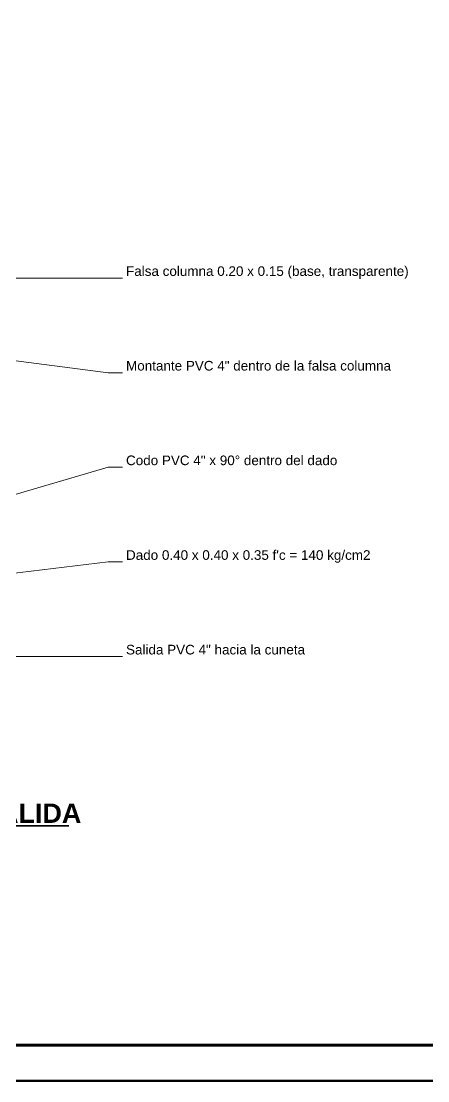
# Model space of a CAD drawing. Header units: metres. Extents: x 0 to 24.2, y -20 to 5.6.
# Drawn here: x 22.358 to 22.928, y 0 to 1.485 of the extents above; entities that cross this region are included whole.
import ezdxf
from ezdxf.enums import TextEntityAlignment as Align

# ---------------------------------------------------------------- set-up
doc = ezdxf.new("R2010")
doc.units = ezdxf.units.M
doc.header["$LTSCALE"] = 0.25
for name, color, linetype, lineweight in [('LLAMADAS', 30, 'CONTINUOUS', 18), ('MARCO', 7, 'CONTINUOUS', 50), ('TITULOS', 160, 'CONTINUOUS', 35)]:
    doc.layers.add(name, color=color, linetype=linetype, lineweight=lineweight)
doc.layers.add('TEXTOS', color=7, linetype='CONTINUOUS')
doc.styles.get("Standard").update_dxf_attribs({"font": 'arial.ttf'})
doc.styles.add('TITULOS', font='arialbd.ttf')

msp = doc.modelspace()

# ---------------------------------------------------------------- linework, layer by layer
at = {"layer": 'LLAMADAS'}
for p, q in [((22.48, 1.125), (21.9567, 1.125)), ((22.5, 1.125), (22.48, 1.125)), ((22.48, 0.9924), (21.935, 1.0625)), ((22.5, 0.9924), (22.48, 0.9924)), ((22.48, 0.8598), (21.9177, 0.6955)), ((22.5, 0.8598), (22.48, 0.8598)), ((22.48, 0.7271), (21.935, 0.6625)), ((22.5, 0.7271), (22.48, 0.7271)), ((22.48, 0.5945), (21.5453, 0.5945)), ((22.5, 0.5945), (22.48, 0.5945))]:
    msp.add_line(p, q, dxfattribs=at)
at = {"layer": 'MARCO'}
msp.add_lwpolyline([(20, 0), (24.205, 0), (24.205, 2.97), (20, 2.97)], close=True, dxfattribs=at)
at = {"layer": 'MARCO', "const_width": 0.004}
msp.add_lwpolyline([(20.125, 0.05), (24.155, 0.05), (24.155, 2.92), (20.125, 2.92)], close=True, dxfattribs=at)
at = {"layer": 'TITULOS'}
msp.add_line((21.875, 0.3575), (22.425, 0.3575), dxfattribs=at)

# ---------------------------------------------------------------- texts
at = {"layer": 'TEXTOS'}
for s, p in [('Falsa columna 0.20 x 0.15 (base, transparente)', (22.505, 1.128)), ('Montante PVC 4" dentro de la falsa columna', (22.505, 0.9954)), ('Codo PVC 4" x 90° dentro del dado', (22.505, 0.8628)), ("Dado 0.40 x 0.40 x 0.35 f'c = 140 kg/cm2", (22.505, 0.7301)), ('Salida PVC 4" hacia la cuneta', (22.505, 0.5975))]:
    msp.add_text(s, height=0.0135, dxfattribs=at).set_placement(p)
at = {"layer": 'TITULOS', "style": 'TITULOS'}
msp.add_text('5. DADO CON CODO DE SALIDA', height=0.027, dxfattribs=at).set_placement((22.15, 0.375), align=Align.MIDDLE_CENTER)

doc.saveas('drawing.dxf')
